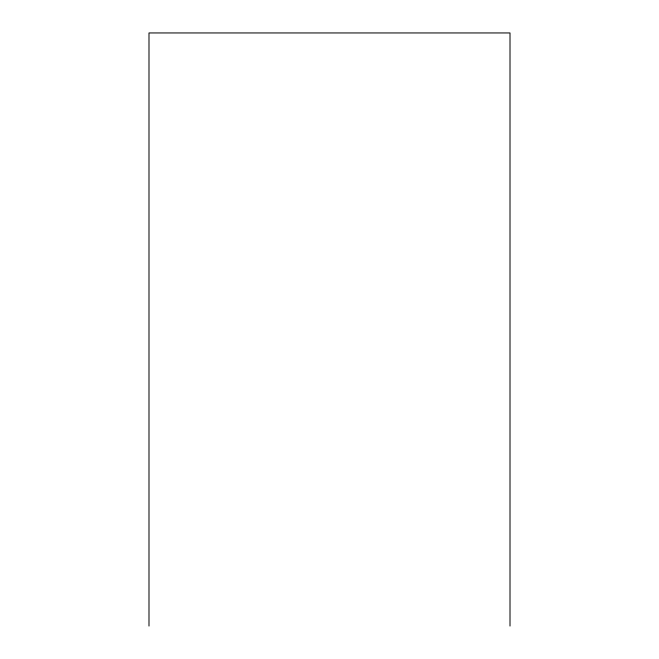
<?xml version="1.0" encoding="UTF-8"?>
<svg xmlns="http://www.w3.org/2000/svg" width="659" height="659" viewBox="0 0 659 659"><rect width="100%" height="100%" fill="white"/><g stroke="black" fill="none" stroke-linecap="round" stroke-linejoin="round"><path stroke-width="0.99" d="M510.008 626.05L510.008 32.95L148.992 32.95L148.992 626.05"/></g></svg>
